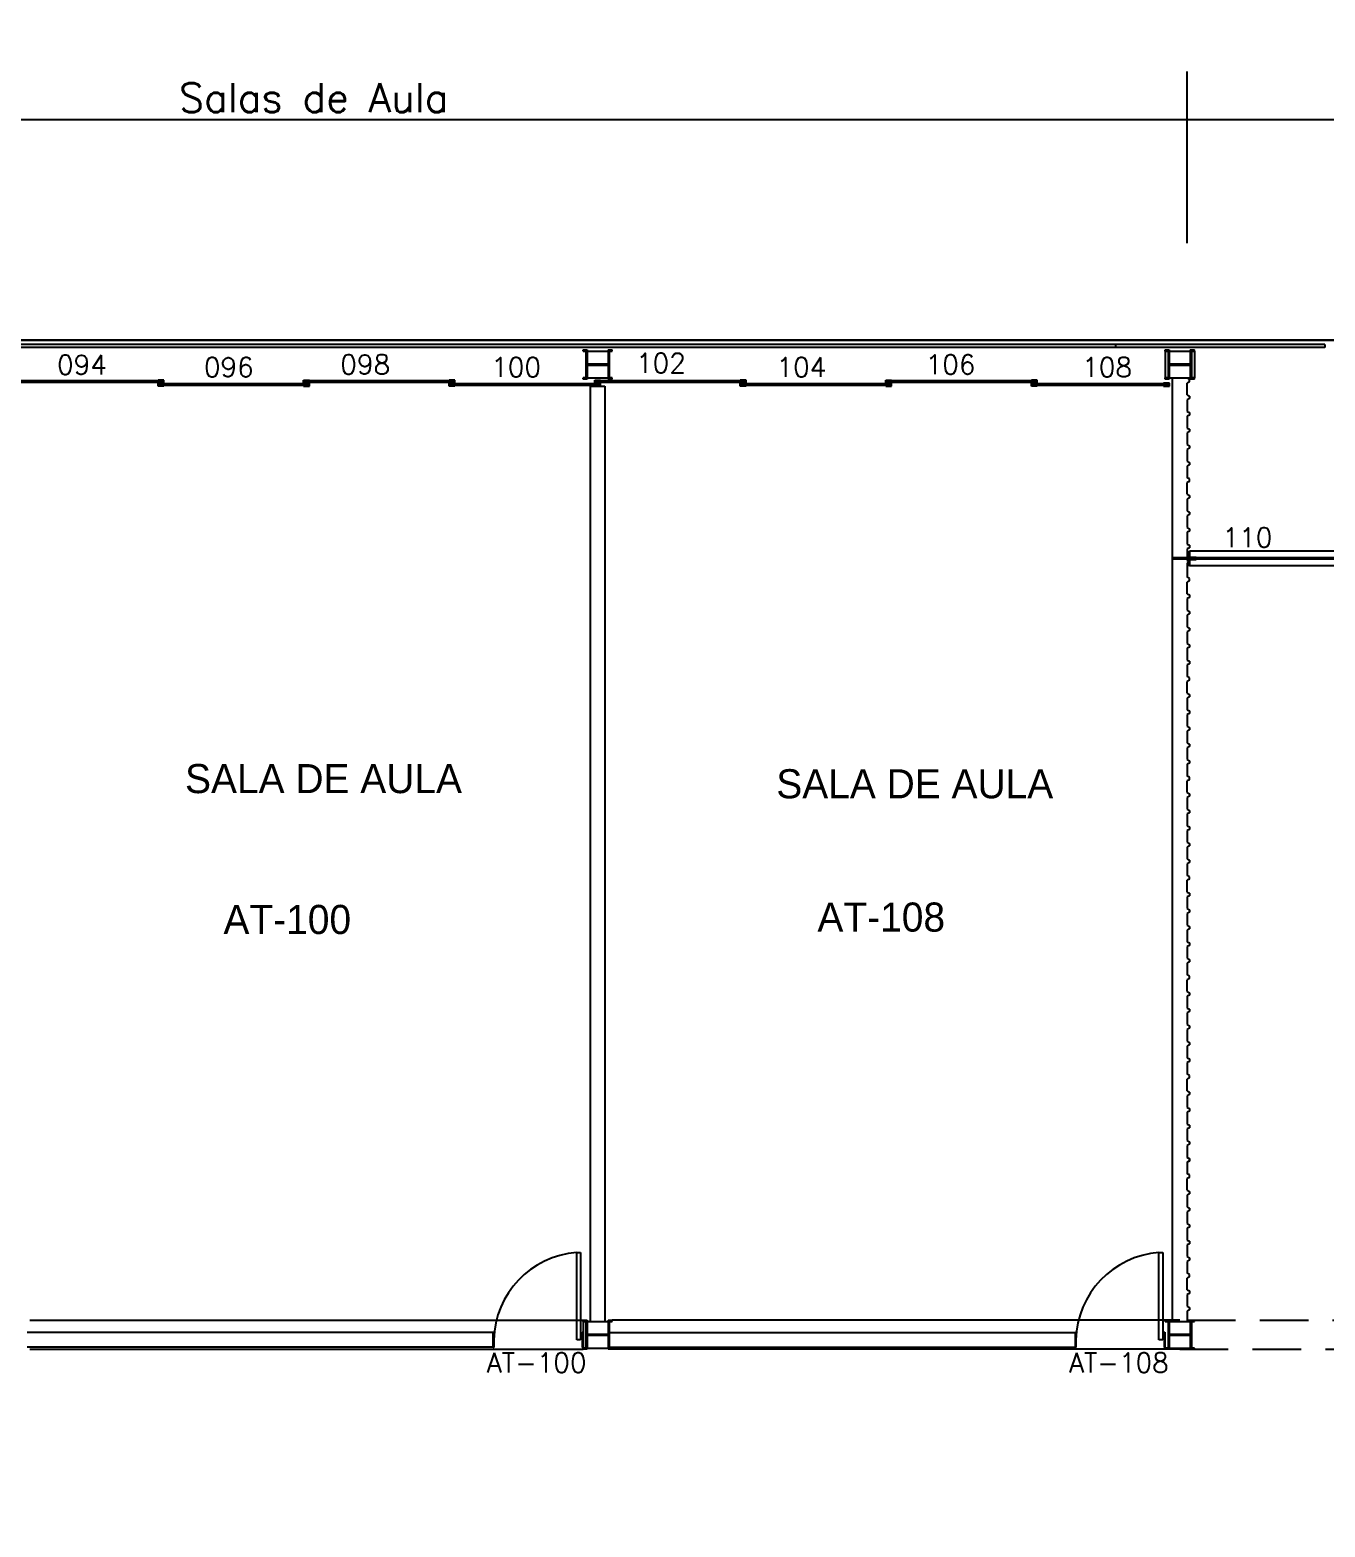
# Model space of a CAD drawing. Header units: millimetres. Extents: x 3509 to 3629, y 975 to 1006.
# Drawn here: x 3578.16 to 3591.5, y 990.52 to 1005.95 of the extents above; entities that cross this region are included whole.
import ezdxf
from ezdxf.enums import TextEntityAlignment as Align

# ---------------------------------------------------------------- set-up
doc = ezdxf.new("R2010")
doc.units = ezdxf.units.MM
doc.linetypes.add('DASHED', pattern=[0.75, 0.5, -0.25])
for name, color, linetype in [('3', 2, 'Continuous'), ('ENDEREÇO', 2, 'Continuous'), ('MATRIZ', 2, 'Continuous'), ('MATRIZ-1', 1, 'Continuous'), ('NMOD', 2, 'Continuous'), ('PROJ', 1, 'DASHED'), ('TEXTO-CENTRO-CUSTO', 2, 'Continuous')]:
    doc.layers.add(name, color=color, linetype=linetype)
doc.styles.add('FONTE', font='FONTE.shx', dxfattribs={"height": 0.4})
doc.styles.add('ROMANS', font='simplex.shx', dxfattribs={"height": 0.3})
doc.styles.add('UNB-100', font='simplex.shx', dxfattribs={"height": 0.2})
doc.dimstyles.new('1', dxfattribs={"dimtxt": 0.3, "dimasz": 0.18, "dimexe": 0.5, "dimexo": 1, "dimgap": 0.08, "dimtad": 1, "dimdec": 4, "dimzin": 12, "dimdsep": 46, "dimtxsty": 'ROMANS', "dimblk1": 'NONE', "dimblk2": 'NONE', "dimsah": 1, "dimcen": 0, "dimclrd": 2, "dimclre": 2, "dimclrt": 2, "dimadec": 0, "dimazin": 0, "dimtfac": 1, "dimtdec": 4, "dimtofl": 0, "dimtmove": 2, "dimatfit": 3, "dimldrblk": 'NONE', "dimfxl": 1, "dimtolj": 1, "dimtzin": 4, "dimarcsym": 0})

# ---------------------------------------------------------------- blocks, each defined once
blk = doc.blocks.new('*D27')
at = {"layer": 'DEFPOINTS', "color": 0, "linetype": 'Continuous', "transparency": 16777216}
for p in [(3590.081, 1005.023), (3590.081, 1002.753), (3595.931, 1002.753)]:
    blk.add_point(p, dxfattribs=at)
at = {"layer": 'TEXTO-CENTRO-CUSTO', "color": 2, "linetype": 'Continuous', "lineweight": -2, "transparency": 16777216}
for p, q in [((3590.081, 1003.753), (3590.081, 1005.523)), ((3595.931, 1003.753), (3595.931, 1005.523)), ((3595.931, 1005.023), (3590.081, 1005.023))]:
    blk.add_line(p, q, dxfattribs=at)
at = {"layer": 'TEXTO-CENTRO-CUSTO', "color": 2, "linetype": 'Continuous', "transparency": 16777216, "insert": (3593.006, 1005.253), "char_height": 0.3, "attachment_point": 5, "style": 'ROMANS'}
blk.add_mtext('\\A1;Entrada', dxfattribs=at)
blk = doc.blocks.new('_NONE')
at = {"color": 0, "linetype": 'ByBlock'}
blk.add_circle((0, 0), 0.25, dxfattribs=at)
blk = doc.blocks.new('*D28')
at = {"layer": 'DEFPOINTS', "color": 0, "linetype": 'Continuous', "transparency": 16777216}
for p in [(3572.081, 1005.023), (3572.081, 1002.753), (3590.081, 1002.753)]:
    blk.add_point(p, dxfattribs=at)
at = {"layer": 'TEXTO-CENTRO-CUSTO', "color": 2, "linetype": 'Continuous', "lineweight": -2, "transparency": 16777216}
for p, q in [((3572.081, 1003.753), (3572.081, 1005.523)), ((3590.081, 1003.753), (3590.081, 1005.523)), ((3590.081, 1005.023), (3572.081, 1005.023))]:
    blk.add_line(p, q, dxfattribs=at)
at = {"layer": 'TEXTO-CENTRO-CUSTO', "color": 2, "linetype": 'Continuous', "transparency": 16777216, "insert": (3581.081, 1005.253), "char_height": 0.3, "attachment_point": 5, "style": 'ROMANS'}
blk.add_mtext('\\A1;Salas de Aula', dxfattribs=at)

msp = doc.modelspace()

# ---------------------------------------------------------------- linework, layer by layer
msp.add_lwpolyline([(3508.85567, 1002.75329), (3629.15508, 1002.75329), (3629.15508, 978.25329), (3508.85567, 978.25329)], close=True)
at = {"layer": 'MATRIZ'}
for p, q in [((3589.93025, 992.64092), (3589.93025, 1002.36529)), ((3583.93067, 1002.27958), (3583.93067, 992.64092)), ((3583.93067, 1002.27958), (3584.08067, 1002.27958)), ((3584.08067, 1002.27958), (3584.08067, 992.64092)), ((3583.79014, 993.35044), (3583.83014, 993.35044)), ((3583.79014, 992.45044), (3583.79014, 993.35044)), ((3583.83014, 993.35044), (3583.83014, 992.45044)), ((3589.79014, 993.35044), (3589.83014, 993.35044)), ((3589.79014, 992.45044), (3589.79014, 993.35044)), ((3589.83014, 993.35044), (3589.83014, 992.45044)), ((3583.85567, 992.65292), (3583.89767, 992.65292)), ((3583.85567, 992.64092), (3583.85567, 992.65292)), ((3583.85567, 992.64092), (3583.88567, 992.64092)), ((3583.85567, 992.64092), (3583.85567, 992.36492)), ((3583.88567, 992.64092), (3583.88567, 992.36492)), ((3583.89767, 992.65292), (3583.89767, 992.35292)), ((3583.89767, 992.64092), (3584.11367, 992.64092)), ((3584.11367, 992.65292), (3584.11367, 992.35292)), ((3584.11367, 992.65292), (3584.15567, 992.65292)), ((3584.12567, 992.64092), (3584.12567, 992.36492)), ((3584.12567, 992.64092), (3584.15567, 992.64092)), ((3584.15567, 992.64092), (3584.15567, 992.65292)), ((3589.85567, 992.64092), (3589.85567, 992.65292)), ((3589.85567, 992.65292), (3589.89767, 992.65292)), ((3589.85567, 992.64092), (3589.88567, 992.64092)), ((3589.88567, 992.64092), (3589.88567, 992.36492)), ((3589.89767, 992.65292), (3589.89767, 992.35292)), ((3589.89767, 992.64092), (3590.08077, 992.64092)), ((3582.92577, 992.52463), (3578.12567, 992.52463)), ((3582.92577, 992.52463), (3582.92577, 992.37463)), ((3582.93077, 992.53086), (3582.93077, 992.37086)), ((3582.93077, 992.53086), (3582.93577, 992.53086)), ((3582.93577, 992.53086), (3582.93577, 992.37086)), ((3583.84567, 992.53086), (3583.85067, 992.53086)), ((3583.84567, 992.53086), (3583.84567, 992.37086)), ((3583.85067, 992.53086), (3583.85067, 992.37086)), ((3583.89767, 992.50892), (3584.11367, 992.50892)), ((3583.89767, 992.49692), (3584.11367, 992.49692)), ((3584.12567, 992.52495), (3588.92577, 992.52495)), ((3588.92577, 992.52495), (3588.92577, 992.37495)), ((3588.93077, 992.53086), (3588.93077, 992.37086)), ((3588.93077, 992.53086), (3588.93577, 992.53086)), ((3588.93577, 992.53086), (3588.93577, 992.37086)), ((3589.84567, 992.53086), (3589.85067, 992.53086)), ((3589.84567, 992.53086), (3589.84567, 992.37086)), ((3589.85067, 992.53086), (3589.85067, 992.37086)), ((3589.89767, 992.50892), (3590.08077, 992.50892)), ((3589.89767, 992.49692), (3590.08077, 992.49692)), ((3582.92577, 992.37463), (3578.12567, 992.37463)), ((3582.93077, 992.37086), (3582.93577, 992.37086)), ((3583.83014, 992.45044), (3583.79014, 992.45044)), ((3583.84567, 992.37086), (3583.85067, 992.37086)), ((3583.85567, 992.35292), (3583.85567, 992.36492)), ((3583.88567, 992.36492), (3583.85567, 992.36492)), ((3583.89767, 992.35292), (3583.85567, 992.35292)), ((3583.89767, 992.36492), (3584.11367, 992.36492)), ((3584.15567, 992.35292), (3584.11367, 992.35292)), ((3584.12567, 992.37495), (3588.92577, 992.37495)), ((3584.15567, 992.36492), (3584.12567, 992.36492)), ((3584.15567, 992.35292), (3584.15567, 992.36492)), ((3588.93077, 992.37086), (3588.93577, 992.37086)), ((3589.83014, 992.45044), (3589.79014, 992.45044)), ((3589.84567, 992.37086), (3589.85067, 992.37086)), ((3589.88567, 992.36492), (3589.85567, 992.36492)), ((3589.85567, 992.35292), (3589.85567, 992.36492)), ((3589.89767, 992.35292), (3589.85567, 992.35292)), ((3589.89767, 992.36492), (3590.08077, 992.36492))]:
    msp.add_line(p, q, dxfattribs=at)
for centre in [(3583.85959, 992.42897), (3589.85959, 992.42897)]:
    msp.add_arc(centre, 0.92408, 94.310497, 178.642288, dxfattribs=at)
at = {"layer": 'MATRIZ-1'}
for p, q in [((3629.15508, 1002.75329), (3508.85567, 1002.75329)), ((3591.50008, 1002.70814), (3508.85567, 1002.70814)), ((3591.50008, 1002.67814), (3508.85567, 1002.67814)), ((3589.34772, 1002.68763), (3589.34772, 1002.71763)), ((3591.50008, 1002.70814), (3591.50008, 1002.67814)), ((3583.85567, 1002.65329), (3583.89767, 1002.65329)), ((3583.85567, 1002.64129), (3583.85567, 1002.65329)), ((3583.85567, 1002.64129), (3583.88567, 1002.64129)), ((3583.88567, 1002.64129), (3583.88567, 1002.36529)), ((3583.89767, 1002.65329), (3583.89767, 1002.35329)), ((3583.89767, 1002.64129), (3584.11367, 1002.64129)), ((3583.89767, 1002.50929), (3584.11367, 1002.50929)), ((3584.11367, 1002.65329), (3584.11367, 1002.35329)), ((3584.11367, 1002.65329), (3584.15567, 1002.65329)), ((3584.12567, 1002.64129), (3584.12567, 1002.36529)), ((3584.12567, 1002.64129), (3584.15567, 1002.64129)), ((3584.15567, 1002.64129), (3584.15567, 1002.65329)), ((3589.85567, 1002.64129), (3589.85567, 1002.65329)), ((3589.85567, 1002.65329), (3589.89767, 1002.65329)), ((3589.85567, 1002.64129), (3589.88567, 1002.64129)), ((3589.85567, 1002.64129), (3589.85567, 1002.36529)), ((3589.88567, 1002.64129), (3589.88567, 1002.36529)), ((3589.89767, 1002.65329), (3589.89767, 1002.35329)), ((3589.89767, 1002.64129), (3590.11367, 1002.64129)), ((3589.89767, 1002.50929), (3590.11367, 1002.50929)), ((3590.11367, 1002.65329), (3590.15567, 1002.65329)), ((3590.11367, 1002.65329), (3590.11367, 1002.35329)), ((3590.12567, 1002.64129), (3590.15567, 1002.64129)), ((3590.12567, 1002.64129), (3590.12567, 1002.36529)), ((3590.15567, 1002.64129), (3590.15567, 1002.65329)), ((3590.15567, 1002.64129), (3590.15567, 1002.36529)), ((3583.85567, 1002.35329), (3583.85567, 1002.36529)), ((3583.88567, 1002.36529), (3583.85567, 1002.36529)), ((3583.89767, 1002.35329), (3583.85567, 1002.35329)), ((3583.89767, 1002.49729), (3584.11367, 1002.49729)), ((3583.89767, 1002.36529), (3584.11367, 1002.36529)), ((3584.15567, 1002.35329), (3584.11367, 1002.35329)), ((3584.15567, 1002.36529), (3584.12567, 1002.36529)), ((3584.15567, 1002.35329), (3584.15567, 1002.36529)), ((3589.88567, 1002.36529), (3589.85567, 1002.36529)), ((3589.85567, 1002.35329), (3589.85567, 1002.36529)), ((3589.89767, 1002.35329), (3589.85567, 1002.35329)), ((3589.89767, 1002.49729), (3590.11367, 1002.49729)), ((3589.89767, 1002.36529), (3590.11367, 1002.36529)), ((3590.10577, 1002.34808), (3590.08077, 1002.36058)), ((3590.10577, 1002.32308), (3590.10577, 1002.34808)), ((3590.15567, 1002.35329), (3590.11367, 1002.35329)), ((3590.15567, 1002.36529), (3590.12567, 1002.36529)), ((3590.15567, 1002.35329), (3590.15567, 1002.36529)), ((3579.52867, 1002.33396), (3577.98267, 1002.33396)), ((3579.52867, 1002.31796), (3577.98267, 1002.31796)), ((3579.53567, 1002.34096), (3579.47567, 1002.34096)), ((3579.47567, 1002.31096), (3579.53567, 1002.31096)), ((3579.47567, 1002.28096), (3579.47567, 1002.31096)), ((3579.53567, 1002.28096), (3579.47567, 1002.28096)), ((3581.02867, 1002.30396), (3579.48267, 1002.30396)), ((3579.48267, 1002.30396), (3579.48267, 1002.28796)), ((3581.02867, 1002.28796), (3579.48267, 1002.28796)), ((3579.52867, 1002.31796), (3579.52867, 1002.33396)), ((3579.53567, 1002.31096), (3579.53567, 1002.34096)), ((3580.97567, 1002.34096), (3581.03567, 1002.34096)), ((3580.97567, 1002.31096), (3580.97567, 1002.34096)), ((3581.03567, 1002.31096), (3580.97567, 1002.31096)), ((3580.97567, 1002.28096), (3581.03567, 1002.28096)), ((3580.98267, 1002.31796), (3580.98267, 1002.33396)), ((3582.52867, 1002.33396), (3580.98267, 1002.33396)), ((3582.52867, 1002.31796), (3580.98267, 1002.31796)), ((3581.02867, 1002.30396), (3581.02867, 1002.28796)), ((3581.03567, 1002.28096), (3581.03567, 1002.31096)), ((3582.53567, 1002.34096), (3582.47567, 1002.34096)), ((3582.47567, 1002.31096), (3582.53567, 1002.31096)), ((3582.47567, 1002.28096), (3582.47567, 1002.31096)), ((3582.53567, 1002.28096), (3582.47567, 1002.28096)), ((3584.02867, 1002.30396), (3582.48267, 1002.30396)), ((3582.48267, 1002.30396), (3582.48267, 1002.28796)), ((3584.02867, 1002.28796), (3582.48267, 1002.28796)), ((3582.52867, 1002.31796), (3582.52867, 1002.33396)), ((3582.53567, 1002.31096), (3582.53567, 1002.34096)), ((3583.97567, 1002.34096), (3584.03567, 1002.34096)), ((3583.97567, 1002.31096), (3583.97567, 1002.34096)), ((3584.03567, 1002.31096), (3583.97567, 1002.31096)), ((3583.97567, 1002.28096), (3584.03567, 1002.28096)), ((3585.52867, 1002.33396), (3583.98267, 1002.33396)), ((3583.98267, 1002.31796), (3583.98267, 1002.33396)), ((3585.52867, 1002.31796), (3583.98267, 1002.31796)), ((3584.02867, 1002.30396), (3584.02867, 1002.28796)), ((3584.03567, 1002.28096), (3584.03567, 1002.31096)), ((3585.53567, 1002.34096), (3585.47567, 1002.34096)), ((3585.47567, 1002.31096), (3585.53567, 1002.31096)), ((3585.47567, 1002.28096), (3585.47567, 1002.31096)), ((3585.53567, 1002.28096), (3585.47567, 1002.28096)), ((3587.02867, 1002.30396), (3585.48267, 1002.30396)), ((3585.48267, 1002.30396), (3585.48267, 1002.28796)), ((3587.02867, 1002.28796), (3585.48267, 1002.28796)), ((3585.52867, 1002.31796), (3585.52867, 1002.33396)), ((3585.53567, 1002.31096), (3585.53567, 1002.34096)), ((3586.97567, 1002.34096), (3587.03567, 1002.34096)), ((3586.97567, 1002.31096), (3586.97567, 1002.34096)), ((3587.03567, 1002.31096), (3586.97567, 1002.31096)), ((3586.97567, 1002.28096), (3587.03567, 1002.28096)), ((3588.52867, 1002.33396), (3586.98267, 1002.33396)), ((3586.98267, 1002.31796), (3586.98267, 1002.33396)), ((3588.52867, 1002.31796), (3586.98267, 1002.31796)), ((3587.02867, 1002.30396), (3587.02867, 1002.28796)), ((3587.03567, 1002.28096), (3587.03567, 1002.31096)), ((3588.53567, 1002.34096), (3588.47567, 1002.34096)), ((3588.47567, 1002.31096), (3588.53567, 1002.31096)), ((3588.47567, 1002.28096), (3588.47567, 1002.31096)), ((3588.53567, 1002.28096), (3588.47567, 1002.28096)), ((3588.48267, 1002.30396), (3588.48267, 1002.28796)), ((3589.8915, 1002.30396), (3588.48267, 1002.30396)), ((3589.8915, 1002.28796), (3588.48267, 1002.28796)), ((3588.52867, 1002.31796), (3588.52867, 1002.33396)), ((3588.53567, 1002.31096), (3588.53567, 1002.34096)), ((3589.8985, 1002.31096), (3589.8385, 1002.31096)), ((3589.8385, 1002.28096), (3589.8985, 1002.28096)), ((3589.8915, 1002.30396), (3589.8915, 1002.28796)), ((3589.8985, 1002.28096), (3589.8985, 1002.31096)), ((3590.10577, 1002.32308), (3590.08077, 1002.31058)), ((3590.08077, 1002.18978), (3590.08077, 1002.31058)), ((3590.08077, 1002.18978), (3590.10577, 1002.17728)), ((3590.10577, 1002.15228), (3590.08077, 1002.13978)), ((3590.08077, 1002.13978), (3590.08077, 1002.01932)), ((3590.10577, 1002.17728), (3590.10577, 1002.15228)), ((3590.08077, 1002.01932), (3590.10577, 1002.00682)), ((3590.10577, 1001.98182), (3590.08077, 1001.96932)), ((3590.08077, 1001.96932), (3590.08077, 1001.84818)), ((3590.10577, 1002.00682), (3590.10577, 1001.98182)), ((3590.08077, 1001.84818), (3590.10577, 1001.83568)), ((3590.10577, 1001.81068), (3590.08077, 1001.79818)), ((3590.08077, 1001.79818), (3590.08077, 1001.67738)), ((3590.10577, 1001.83568), (3590.10577, 1001.81068)), ((3590.08077, 1001.67738), (3590.10577, 1001.66488)), ((3590.10577, 1001.63988), (3590.08077, 1001.62738)), ((3590.08077, 1001.62738), (3590.08077, 1001.50658)), ((3590.10577, 1001.66488), (3590.10577, 1001.63988)), ((3590.08077, 1001.50658), (3590.10577, 1001.49408)), ((3590.10577, 1001.46908), (3590.08077, 1001.45658)), ((3590.08077, 1001.45658), (3590.08077, 1001.33578)), ((3590.10577, 1001.49408), (3590.10577, 1001.46908)), ((3590.10577, 1001.32328), (3590.08077, 1001.33578)), ((3590.10577, 1001.29828), (3590.08077, 1001.28578)), ((3590.08077, 1001.16498), (3590.08077, 1001.28578)), ((3590.10577, 1001.29828), (3590.10577, 1001.32328)), ((3590.08077, 1001.16498), (3590.10577, 1001.15248)), ((3590.10577, 1001.12748), (3590.08077, 1001.11498)), ((3590.08077, 1001.11498), (3590.08077, 1000.99452)), ((3590.10577, 1001.15248), (3590.10577, 1001.12748)), ((3590.08077, 1000.99452), (3590.10577, 1000.98202)), ((3590.10577, 1000.98202), (3590.10577, 1000.95702)), ((3590.10577, 1000.95702), (3590.08077, 1000.94452)), ((3590.08077, 1000.94452), (3590.08077, 1000.82338)), ((3590.08077, 1000.82338), (3590.10577, 1000.81088)), ((3590.10577, 1000.81088), (3590.10577, 1000.78588)), ((3590.10577, 1000.78588), (3590.08077, 1000.77338)), ((3590.08077, 1000.77338), (3590.08077, 1000.65258)), ((3590.08077, 1000.65258), (3590.10577, 1000.64008)), ((3590.08065, 1000.57329), (3590.10565, 1000.57329)), ((3590.08065, 1000.57329), (3590.08065, 1000.54829)), ((3590.08065, 1000.54829), (3590.10565, 1000.54829)), ((3590.10577, 1000.61508), (3590.08077, 1000.60258)), ((3590.08077, 1000.60258), (3590.08077, 1000.48178)), ((3590.11065, 1000.57829), (3590.10565, 1000.57829)), ((3590.10565, 1000.42829), (3590.10565, 1000.57829)), ((3590.10565, 1000.54829), (3590.10565, 1000.57329)), ((3590.10577, 1000.64008), (3590.10577, 1000.61508)), ((3595.90069, 1000.57829), (3590.11065, 1000.57829)), ((3590.11065, 1000.42829), (3590.11065, 1000.57829)), ((3590.1128, 1000.51829), (3590.1728, 1000.51829)), ((3590.1128, 1000.48829), (3590.1128, 1000.51829)), ((3590.1198, 1000.51129), (3590.1198, 1000.49529)), ((3590.08065, 1000.45823), (3590.10565, 1000.45823)), ((3590.08065, 1000.45823), (3590.08065, 1000.43323)), ((3590.08065, 1000.43323), (3590.10565, 1000.43323)), ((3590.08077, 1000.48178), (3590.10577, 1000.46928)), ((3590.10577, 1000.44428), (3590.08077, 1000.43178)), ((3590.08077, 1000.43178), (3590.08077, 1000.31098)), ((3590.10565, 1000.43323), (3590.10565, 1000.45823)), ((3590.11065, 1000.42829), (3590.10565, 1000.42829)), ((3590.10577, 1000.46928), (3590.10577, 1000.44428)), ((3595.90069, 1000.42829), (3590.11065, 1000.42829)), ((3590.1728, 1000.48829), (3590.1128, 1000.48829)), ((3590.10577, 1000.29848), (3590.08077, 1000.31098)), ((3590.10577, 1000.27348), (3590.08077, 1000.26098)), ((3590.08077, 1000.14018), (3590.08077, 1000.26098)), ((3590.10577, 1000.27348), (3590.10577, 1000.29848)), ((3590.08077, 1000.14018), (3590.10577, 1000.12768)), ((3590.10577, 1000.10268), (3590.08077, 1000.09018)), ((3590.08077, 1000.09018), (3590.08077, 999.96972)), ((3590.10577, 1000.12768), (3590.10577, 1000.10268)), ((3590.08077, 999.96972), (3590.10577, 999.95722)), ((3590.10577, 999.93222), (3590.08077, 999.91972)), ((3590.08077, 999.91972), (3590.08077, 999.79858)), ((3590.10577, 999.95722), (3590.10577, 999.93222)), ((3590.08077, 999.79858), (3590.10577, 999.78608)), ((3590.10577, 999.76108), (3590.08077, 999.74858)), ((3590.08077, 999.74858), (3590.08077, 999.62778)), ((3590.10577, 999.78608), (3590.10577, 999.76108)), ((3590.08077, 999.62778), (3590.10577, 999.61528)), ((3590.10577, 999.59028), (3590.08077, 999.57778)), ((3590.08077, 999.57778), (3590.08077, 999.45698)), ((3590.10577, 999.61528), (3590.10577, 999.59028)), ((3590.08077, 999.45698), (3590.10577, 999.44448)), ((3590.10577, 999.41948), (3590.08077, 999.40698)), ((3590.10577, 999.44448), (3590.10577, 999.41948)), ((3590.08077, 999.40698), (3590.08077, 999.28618)), ((3590.10577, 999.27368), (3590.08077, 999.28618)), ((3590.10577, 999.24868), (3590.10577, 999.27368)), ((3590.10577, 999.24868), (3590.08077, 999.23618)), ((3590.08077, 999.11538), (3590.08077, 999.23618)), ((3590.08077, 999.11538), (3590.10577, 999.10288)), ((3590.10577, 999.07788), (3590.08077, 999.06538)), ((3590.08077, 999.06538), (3590.08077, 998.94492)), ((3590.10577, 999.10288), (3590.10577, 999.07788)), ((3590.08077, 998.94492), (3590.10577, 998.93242)), ((3590.10577, 998.90742), (3590.08077, 998.89492)), ((3590.08077, 998.89492), (3590.08077, 998.77378)), ((3590.10577, 998.93242), (3590.10577, 998.90742)), ((3590.08077, 998.77378), (3590.10577, 998.76128)), ((3590.10577, 998.73628), (3590.08077, 998.72378)), ((3590.08077, 998.72378), (3590.08077, 998.60298)), ((3590.10577, 998.76128), (3590.10577, 998.73628)), ((3590.08077, 998.60298), (3590.10577, 998.59048)), ((3590.10577, 998.56548), (3590.08077, 998.55298)), ((3590.08077, 998.55298), (3590.08077, 998.43218)), ((3590.10577, 998.59048), (3590.10577, 998.56548)), ((3590.08077, 998.43218), (3590.10577, 998.41968)), ((3590.10577, 998.39468), (3590.08077, 998.38218)), ((3590.08077, 998.38218), (3590.08077, 998.26138)), ((3590.10577, 998.41968), (3590.10577, 998.39468)), ((3590.10577, 998.24888), (3590.08077, 998.26138)), ((3590.10577, 998.22388), (3590.08077, 998.21138)), ((3590.08077, 998.09058), (3590.08077, 998.21138)), ((3590.10577, 998.22388), (3590.10577, 998.24888)), ((3590.08077, 998.09058), (3590.10577, 998.07808)), ((3590.10577, 998.05308), (3590.08077, 998.04058)), ((3590.08077, 998.04058), (3590.08077, 997.92012)), ((3590.10577, 998.07808), (3590.10577, 998.05308)), ((3590.08077, 997.92012), (3590.10577, 997.90762)), ((3590.10577, 997.88262), (3590.08077, 997.87012)), ((3590.10577, 997.90762), (3590.10577, 997.88262)), ((3590.08077, 997.87012), (3590.08077, 997.74898)), ((3590.08077, 997.74898), (3590.10577, 997.73648)), ((3590.10577, 997.73648), (3590.10577, 997.71148)), ((3590.10577, 997.71148), (3590.08077, 997.69898)), ((3590.08077, 997.69898), (3590.08077, 997.57818)), ((3590.08077, 997.57818), (3590.10577, 997.56568)), ((3590.10577, 997.56568), (3590.10577, 997.54068)), ((3590.10577, 997.54068), (3590.08077, 997.52818)), ((3590.08077, 997.52818), (3590.08077, 997.40738)), ((3590.08077, 997.40738), (3590.10577, 997.39488)), ((3590.10577, 997.36988), (3590.08077, 997.35738)), ((3590.08077, 997.35738), (3590.08077, 997.23658)), ((3590.10577, 997.39488), (3590.10577, 997.36988)), ((3590.10577, 997.22408), (3590.08077, 997.23658)), ((3590.10577, 997.19908), (3590.08077, 997.18658)), ((3590.08077, 997.06578), (3590.08077, 997.18658)), ((3590.10577, 997.19908), (3590.10577, 997.22408)), ((3590.08077, 997.06578), (3590.10577, 997.05328)), ((3590.10577, 997.02828), (3590.08077, 997.01578)), ((3590.08077, 997.01578), (3590.08077, 996.89532)), ((3590.10577, 997.05328), (3590.10577, 997.02828)), ((3590.08077, 996.89532), (3590.10577, 996.88282)), ((3590.10577, 996.85782), (3590.08077, 996.84532)), ((3590.08077, 996.84532), (3590.08077, 996.72418)), ((3590.10577, 996.88282), (3590.10577, 996.85782)), ((3590.08077, 996.72418), (3590.10577, 996.71168)), ((3590.10577, 996.68668), (3590.08077, 996.67418)), ((3590.08077, 996.67418), (3590.08077, 996.55338)), ((3590.10577, 996.71168), (3590.10577, 996.68668)), ((3590.08077, 996.55338), (3590.10577, 996.54088)), ((3590.10577, 996.51588), (3590.08077, 996.50338)), ((3590.08077, 996.50338), (3590.08077, 996.38258)), ((3590.10577, 996.54088), (3590.10577, 996.51588)), ((3590.08077, 996.38258), (3590.10577, 996.37008)), ((3590.10577, 996.34508), (3590.08077, 996.33258)), ((3590.08077, 996.33258), (3590.08077, 996.21178)), ((3590.10577, 996.37008), (3590.10577, 996.34508)), ((3590.10577, 996.19928), (3590.08077, 996.21178)), ((3590.10577, 996.17428), (3590.10577, 996.19928)), ((3590.10577, 996.17428), (3590.08077, 996.16178)), ((3590.08077, 996.04098), (3590.08077, 996.16178)), ((3590.08077, 996.04098), (3590.10577, 996.02848)), ((3590.10577, 996.02848), (3590.10577, 996.00348)), ((3590.10577, 996.00348), (3590.08077, 995.99098)), ((3590.08077, 995.99098), (3590.08077, 995.87052)), ((3590.08077, 995.87052), (3590.10577, 995.85802)), ((3590.10577, 995.83302), (3590.08077, 995.82052)), ((3590.08077, 995.82052), (3590.08077, 995.69938)), ((3590.10577, 995.85802), (3590.10577, 995.83302)), ((3590.08077, 995.69938), (3590.10577, 995.68688)), ((3590.10577, 995.66188), (3590.08077, 995.64938)), ((3590.08077, 995.64938), (3590.08077, 995.52858)), ((3590.10577, 995.68688), (3590.10577, 995.66188)), ((3590.08077, 995.52858), (3590.10577, 995.51608)), ((3590.10577, 995.49108), (3590.08077, 995.47858)), ((3590.08077, 995.47858), (3590.08077, 995.35778)), ((3590.10577, 995.51608), (3590.10577, 995.49108)), ((3590.08077, 995.35778), (3590.10577, 995.34528)), ((3590.10577, 995.32028), (3590.08077, 995.30778)), ((3590.08077, 995.30778), (3590.08077, 995.18698)), ((3590.10577, 995.34528), (3590.10577, 995.32028)), ((3590.10577, 995.17448), (3590.08077, 995.18698)), ((3590.10577, 995.14948), (3590.08077, 995.13698)), ((3590.08077, 995.01618), (3590.08077, 995.13698)), ((3590.10577, 995.14948), (3590.10577, 995.17448)), ((3590.08077, 995.01618), (3590.10577, 995.00368)), ((3590.10577, 994.97868), (3590.08077, 994.96618)), ((3590.08077, 994.96618), (3590.08077, 994.84572)), ((3590.10577, 995.00368), (3590.10577, 994.97868)), ((3590.08077, 994.84572), (3590.10577, 994.83322)), ((3590.10577, 994.80822), (3590.08077, 994.79572)), ((3590.08077, 994.79572), (3590.08077, 994.67458)), ((3590.10577, 994.83322), (3590.10577, 994.80822)), ((3590.08077, 994.67458), (3590.10577, 994.66208)), ((3590.10577, 994.63708), (3590.08077, 994.62458)), ((3590.10577, 994.66208), (3590.10577, 994.63708)), ((3590.08077, 994.62458), (3590.08077, 994.50378)), ((3590.08077, 994.50378), (3590.10577, 994.49128)), ((3590.10577, 994.49128), (3590.10577, 994.46628)), ((3590.08018, 994.44978), (3590.08018, 994.32898)), ((3590.08018, 994.32898), (3590.10518, 994.31648)), ((3590.10577, 994.46628), (3590.08077, 994.45378)), ((3590.08077, 994.45378), (3590.08077, 994.33298)), ((3590.08077, 994.33298), (3590.10577, 994.32048)), ((3590.10518, 994.29148), (3590.08018, 994.27898)), ((3590.10577, 994.29548), (3590.08077, 994.28298)), ((3590.08077, 994.28298), (3590.08077, 994.16218)), ((3590.10518, 994.31648), (3590.10518, 994.29148)), ((3590.10577, 994.32048), (3590.10577, 994.29548)), ((3590.10577, 994.14968), (3590.08077, 994.16218)), ((3590.10577, 994.12468), (3590.08077, 994.11218)), ((3590.08077, 993.99138), (3590.08077, 994.11218)), ((3590.10577, 994.12468), (3590.10577, 994.14968)), ((3590.08077, 993.99138), (3590.10577, 993.97888)), ((3590.10577, 993.95388), (3590.08077, 993.94138)), ((3590.08077, 993.94138), (3590.08077, 993.82092)), ((3590.10577, 993.97888), (3590.10577, 993.95388)), ((3590.08077, 993.82092), (3590.10577, 993.80842)), ((3590.10577, 993.78342), (3590.08077, 993.77092)), ((3590.08077, 993.77092), (3590.08077, 993.64978)), ((3590.10577, 993.80842), (3590.10577, 993.78342)), ((3590.08077, 993.64978), (3590.10577, 993.63728)), ((3590.10577, 993.61228), (3590.08077, 993.59978)), ((3590.08077, 993.59978), (3590.08077, 993.47898)), ((3590.10577, 993.63728), (3590.10577, 993.61228)), ((3590.08077, 993.47898), (3590.10577, 993.46648)), ((3590.10577, 993.44148), (3590.08077, 993.42898)), ((3590.08077, 993.42898), (3590.08077, 993.30818)), ((3590.10577, 993.46648), (3590.10577, 993.44148)), ((3590.08077, 993.30818), (3590.10577, 993.29568)), ((3590.10577, 993.27068), (3590.08077, 993.25818)), ((3590.08077, 993.25818), (3590.08077, 993.13738)), ((3590.10577, 993.29568), (3590.10577, 993.27068)), ((3590.10577, 993.12488), (3590.08077, 993.13738)), ((3590.10577, 993.09988), (3590.08077, 993.08738)), ((3590.10577, 993.09988), (3590.10577, 993.12488)), ((3590.08077, 992.96658), (3590.08077, 993.08738)), ((3590.08077, 992.96658), (3590.10577, 992.95408)), ((3590.10577, 992.95408), (3590.10577, 992.92908)), ((3590.10577, 992.92908), (3590.08077, 992.91658)), ((3590.08077, 992.91658), (3590.08077, 992.79612)), ((3590.08077, 992.79612), (3590.10577, 992.78362)), ((3590.10577, 992.78362), (3590.10577, 992.75862)), ((3578.15567, 992.65292), (3583.85567, 992.65292)), ((3590.00567, 992.65292), (3584.15567, 992.65292)), ((3590.10577, 992.75862), (3590.08077, 992.74612)), ((3590.08077, 992.74612), (3590.08077, 992.64092)), ((3590.08077, 992.64092), (3590.11367, 992.64092)), ((3590.11367, 992.65292), (3590.15567, 992.65292)), ((3590.11367, 992.65292), (3590.11367, 992.35292)), ((3590.12567, 992.64092), (3590.15567, 992.64092)), ((3590.12567, 992.64092), (3590.12567, 992.36492)), ((3590.15567, 992.64092), (3590.15567, 992.65292)), ((3590.08077, 992.50892), (3590.11367, 992.50892)), ((3590.08077, 992.49692), (3590.11367, 992.49692)), ((3578.15567, 992.35292), (3583.85567, 992.35292)), ((3590.00567, 992.35292), (3584.15567, 992.35292)), ((3590.08077, 992.36492), (3590.11367, 992.36492)), ((3590.15567, 992.35292), (3590.11367, 992.35292)), ((3590.15567, 992.36492), (3590.12567, 992.36492)), ((3590.15567, 992.35292), (3590.15567, 992.36492))]:
    msp.add_line(p, q, dxfattribs=at)
at = {"layer": 'MATRIZ-1', "color": 1}
for p, q in [((3591.60808, 1000.51129), (3589.93184, 1000.51129)), ((3591.60808, 1000.49529), (3589.93184, 1000.49529))]:
    msp.add_line(p, q, dxfattribs=at)
at = {"layer": 'PROJ'}
for p, q in [((3590.08077, 992.65292), (3596.00567, 992.65292)), ((3590.00567, 992.35292), (3596.00567, 992.35292))]:
    msp.add_line(p, q, dxfattribs=at)

# ---------------------------------------------------------------- texts
at = {"layer": '3', "style": 'FONTE'}
for s, p in [('SALA DE AULA', (3582.60822, 998.08514)), ('SALA DE AULA', (3588.70133, 998.03167)), ('AT-108', (3587.58668, 996.65772)), ('AT-100', (3581.46558, 996.63315))]:
    msp.add_text(s, height=0.3, dxfattribs=at).set_placement(p, align=Align.RIGHT)
at = {"layer": 'ENDEREÇO', "style": 'UNB-100'}
for s, p in [('AT-100', (3583.89224, 992.11537)), ('AT-108', (3589.89224, 992.11537))]:
    msp.add_text(s, height=0.2, dxfattribs=at).set_placement(p, align=Align.RIGHT)
at = {"layer": 'NMOD', "style": 'UNB-100'}
for s, p in [('094', (3578.949, 1002.40045)), ('096', (3580.46229, 1002.37557)), ('098', (3581.86823, 1002.404)), ('100', (3583.4235, 1002.37557)), ('102', (3584.91611, 1002.41814)), ('104', (3586.36318, 1002.37557)), ('106', (3587.90003, 1002.4032)), ('108', (3589.51332, 1002.37557)), ('110', (3590.95941, 1000.62097))]:
    msp.add_text(s, height=0.2, dxfattribs=at).set_placement(p, align=Align.RIGHT)

# ---------------------------------------------------------------- dimensions: what is measured, and where the dimension line sits
at = {"layer": 'TEXTO-CENTRO-CUSTO', "linetype": 'Continuous'}
for base, p1, p2, text, picture, middle in [((3572.08109, 1005.02322), (3590.08077, 1002.75329), (3572.08109, 1002.75329), 'Salas de Aula', '*D28', (3581.08093, 1005.25322)), ((3590.08077, 1005.02322), (3595.93057, 1002.75329), (3590.08077, 1002.75329), 'Entrada', '*D27', (3593.00567, 1005.25322))]:
    dim = msp.add_linear_dim(base=base, p1=p1, p2=p2, text=text, dimstyle='1', dxfattribs=at)
    dim.commit()
    dim.dimension.update_dxf_attribs({"geometry": picture, "text_midpoint": middle})

doc.saveas('drawing.dxf')
